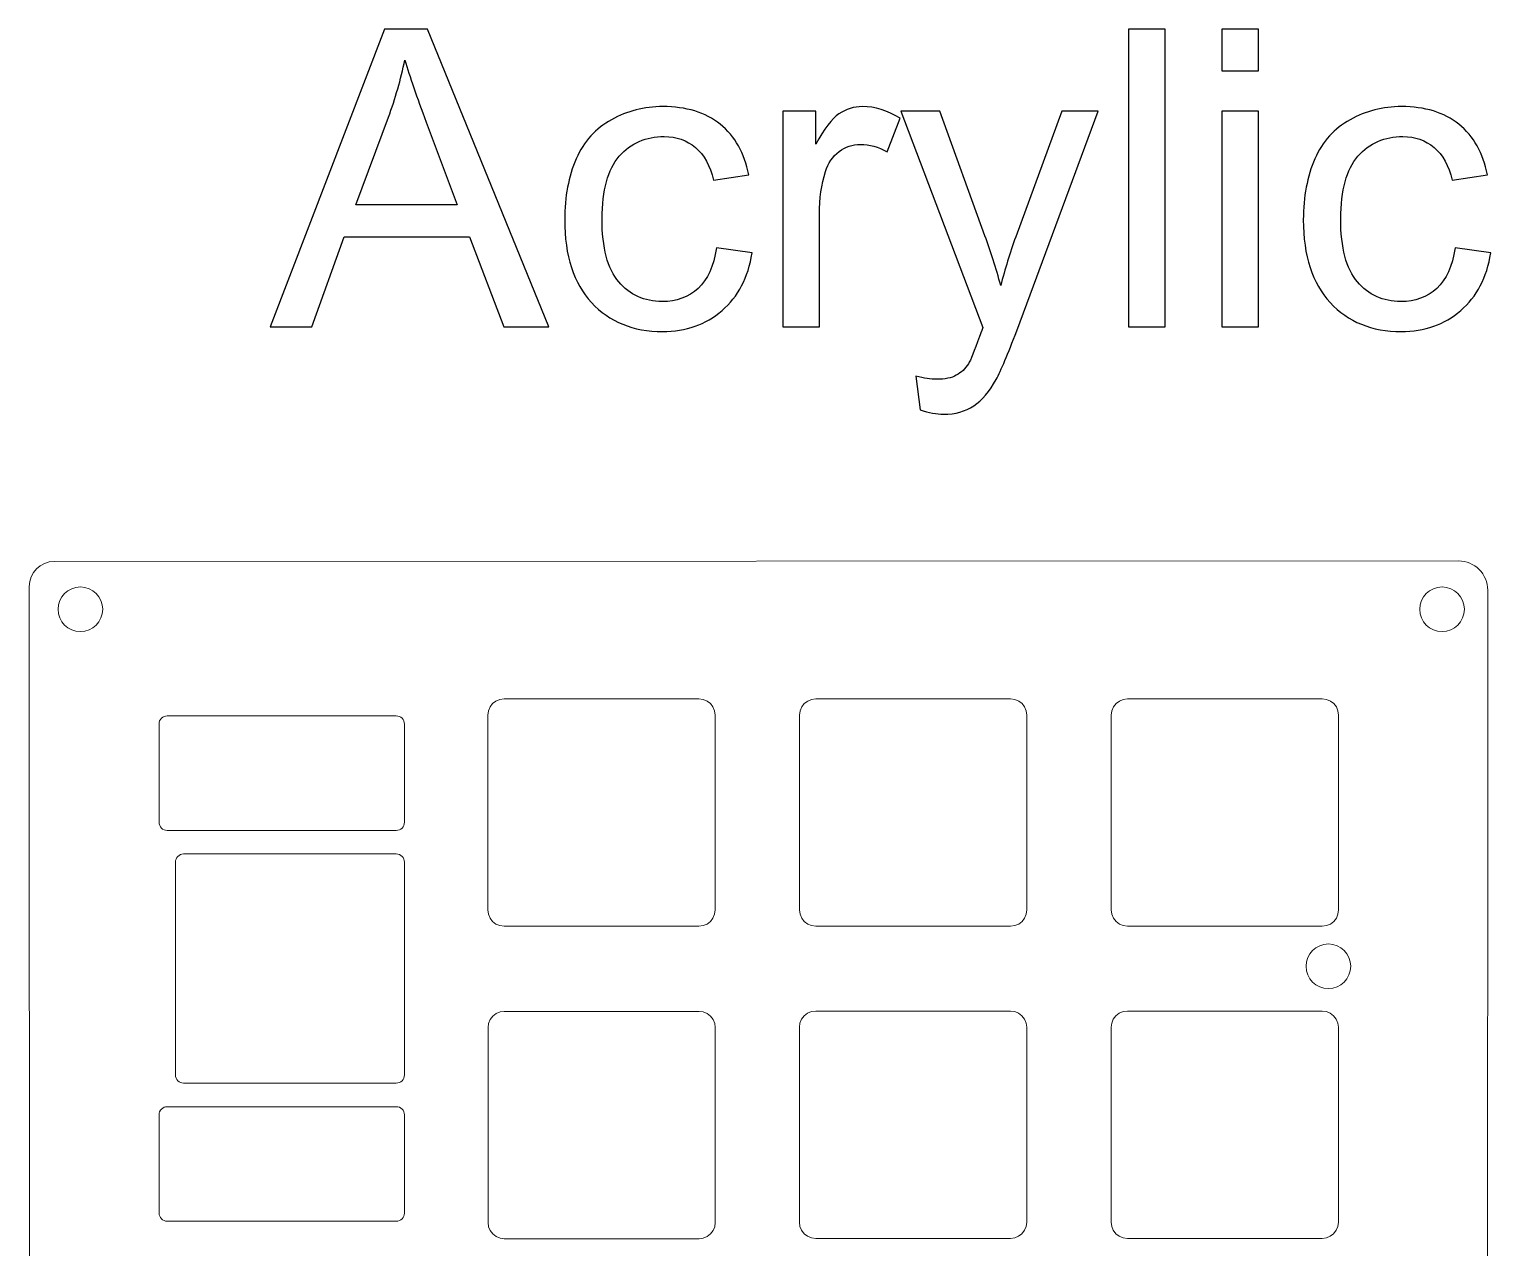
# Model space of a CAD drawing. Header units: centimetres. Extents: x -108 to -8, y -16 to 21.
# Drawn here: x -43.04 to -34.1, y 13.29 to 20.73 of the extents above; entities that cross this region are included whole.
import ezdxf

# ---------------------------------------------------------------- set-up
doc = ezdxf.new("R2010")
doc.units = ezdxf.units.CM
doc.header["$MEASUREMENT"] = 0
doc.layers.add('Layer 1', color=7, linetype='Continuous')

msp = doc.modelspace()

# ---------------------------------------------------------------- linework, layer by layer
at = {"layer": 'Layer 1', "color": 250, "lineweight": 20}
for centre in [(-42.72382, 17.18611), (-34.40172, 17.18637)]:
    msp.add_ellipse(centre, major_axis=(0, 0.13625), ratio=1, dxfattribs=at)
at = {"layer": 'Layer 1', "color": 250}
for points, knots in [([(-41.56361, 18.91111), (-41.56361, 18.91111), (-40.86596, 20.72975), (-40.86596, 20.72975), (-40.86596, 20.72975), (-40.60137, 20.72975), (-40.60137, 20.72975), (-40.60137, 20.72975), (-39.86096, 18.91111), (-39.86096, 18.91111), (-39.86096, 18.91111), (-40.13486, 18.91111), (-40.13486, 18.91111), (-40.13486, 18.91111), (-40.34526, 19.46229), (-40.34526, 19.46229), (-40.34526, 19.46229), (-41.11107, 19.46229), (-41.11107, 19.46229), (-41.11107, 19.46229), (-41.30834, 18.91111), (-41.30834, 18.91111), (-41.30834, 18.91111), (-41.56361, 18.91111), (-41.56361, 18.91111)], [0, 0, 0, 0, 0.125, 0.125, 0.125, 0.25, 0.25, 0.25, 0.375, 0.375, 0.375, 0.5, 0.5, 0.5, 0.625, 0.625, 0.625, 0.75, 0.75, 0.75, 0.875, 0.875, 0.875, 1, 1, 1, 1]), ([(-36.31724, 18.91111), (-36.31724, 18.91111), (-36.31724, 20.72975), (-36.31724, 20.72975), (-36.31724, 20.72975), (-36.09372, 20.72975), (-36.09372, 20.72975), (-36.09372, 20.72975), (-36.09372, 18.91111), (-36.09372, 18.91111), (-36.09372, 18.91111), (-36.31724, 18.91111), (-36.31724, 18.91111)], [0, 0, 0, 0, 0.25, 0.25, 0.25, 0.5, 0.5, 0.5, 0.75, 0.75, 0.75, 1, 1, 1, 1]), ([(-35.74786, 20.47575), (-35.74786, 20.47575), (-35.74786, 20.72975), (-35.74786, 20.72975), (-35.74786, 20.72975), (-35.52434, 20.72975), (-35.52434, 20.72975), (-35.52434, 20.72975), (-35.52434, 20.47575), (-35.52434, 20.47575), (-35.52434, 20.47575), (-35.74786, 20.47575), (-35.74786, 20.47575)], [0, 0, 0, 0, 0.25, 0.25, 0.25, 0.5, 0.5, 0.5, 0.75, 0.75, 0.75, 1, 1, 1, 1]), ([(-41.04037, 19.65787), (-41.04037, 19.65787), (-40.42061, 19.65787), (-40.42061, 19.65787), (-40.42061, 19.65787), (-40.61026, 20.16206), (-40.61026, 20.16206), (-40.66741, 20.31531), (-40.71059, 20.44188), (-40.74065, 20.54179), (-40.76563, 20.42326), (-40.79907, 20.30684), (-40.84098, 20.19169), (-40.84098, 20.19169), (-41.04037, 19.65787), (-41.04037, 19.65787)], [0, 0, 0, 0, 0.2, 0.2, 0.2, 0.4, 0.4, 0.4, 0.6, 0.6, 0.6, 0.8, 0.8, 0.8, 1, 1, 1, 1]), ([(-38.83692, 19.39371), (-38.83692, 19.39371), (-38.61848, 19.36323), (-38.61848, 19.36323), (-38.64261, 19.21295), (-38.70357, 19.09568), (-38.80221, 19.01059), (-38.90084, 18.9255), (-39.02234, 18.88317), (-39.16585, 18.88317), (-39.34577, 18.88317), (-39.49055, 18.94201), (-39.59977, 19.0597), (-39.70941, 19.17739), (-39.76402, 19.34587), (-39.76402, 19.56516), (-39.76402, 19.7074), (-39.74031, 19.83144), (-39.69332, 19.93812), (-39.64633, 20.04437), (-39.57479, 20.12438), (-39.47827, 20.1773), (-39.38217, 20.23064), (-39.27761, 20.25731), (-39.16416, 20.25731), (-39.02149, 20.25731), (-38.90423, 20.22133), (-38.81364, 20.14894), (-38.72262, 20.07655), (-38.6642, 19.97368), (-38.6388, 19.84075), (-38.6388, 19.84075), (-38.8547, 19.80773), (-38.8547, 19.80773), (-38.87544, 19.89621), (-38.91185, 19.96267), (-38.96477, 20.00754), (-39.01726, 20.05199), (-39.08076, 20.07443), (-39.15527, 20.07443), (-39.26787, 20.07443), (-39.35931, 20.03421), (-39.43001, 19.95378), (-39.50028, 19.87292), (-39.53542, 19.74592), (-39.53542, 19.57151), (-39.53542, 19.39456), (-39.50155, 19.26629), (-39.43382, 19.18628), (-39.36566, 19.10627), (-39.27719, 19.06605), (-39.16839, 19.06605), (-39.08034, 19.06605), (-39.0071, 19.09272), (-38.94868, 19.14648), (-38.88984, 19.19982), (-38.85258, 19.28237), (-38.83692, 19.39371)], [0, 0, 0, 0, 0.0526316, 0.0526316, 0.0526316, 0.1052632, 0.1052632, 0.1052632, 0.1578947, 0.1578947, 0.1578947, 0.2105263, 0.2105263, 0.2105263, 0.2631579, 0.2631579, 0.2631579, 0.3157895, 0.3157895, 0.3157895, 0.3684211, 0.3684211, 0.3684211, 0.4210526, 0.4210526, 0.4210526, 0.4736842, 0.4736842, 0.4736842, 0.5263158, 0.5263158, 0.5263158, 0.5789474, 0.5789474, 0.5789474, 0.6315789, 0.6315789, 0.6315789, 0.6842105, 0.6842105, 0.6842105, 0.7368421, 0.7368421, 0.7368421, 0.7894737, 0.7894737, 0.7894737, 0.8421053, 0.8421053, 0.8421053, 0.8947368, 0.8947368, 0.8947368, 0.9473684, 0.9473684, 0.9473684, 1, 1, 1, 1]), ([(-38.43052, 18.91111), (-38.43052, 18.91111), (-38.43052, 20.22937), (-38.43052, 20.22937), (-38.43052, 20.22937), (-38.22986, 20.22937), (-38.22986, 20.22937), (-38.22986, 20.22937), (-38.22986, 20.02744), (-38.22986, 20.02744), (-38.17864, 20.121), (-38.13122, 20.1828), (-38.08762, 20.21244), (-38.04402, 20.24249), (-37.99618, 20.25731), (-37.94411, 20.25731), (-37.86876, 20.25731), (-37.79213, 20.2336), (-37.71424, 20.18661), (-37.71424, 20.18661), (-37.79383, 19.98045), (-37.79383, 19.98045), (-37.84801, 20.01093), (-37.9022, 20.02617), (-37.95639, 20.02617), (-38.00507, 20.02617), (-38.04867, 20.01135), (-38.0872, 19.98214), (-38.12572, 19.95293), (-38.15324, 19.91229), (-38.16975, 19.86022), (-38.19472, 19.78106), (-38.207, 19.69428), (-38.207, 19.59987), (-38.207, 19.59987), (-38.207, 18.91111), (-38.207, 18.91111), (-38.207, 18.91111), (-38.43052, 18.91111), (-38.43052, 18.91111)], [0, 0, 0, 0, 0.0769231, 0.0769231, 0.0769231, 0.1538462, 0.1538462, 0.1538462, 0.2307692, 0.2307692, 0.2307692, 0.3076923, 0.3076923, 0.3076923, 0.3846154, 0.3846154, 0.3846154, 0.4615385, 0.4615385, 0.4615385, 0.5384615, 0.5384615, 0.5384615, 0.6153846, 0.6153846, 0.6153846, 0.6923077, 0.6923077, 0.6923077, 0.7692308, 0.7692308, 0.7692308, 0.8461538, 0.8461538, 0.8461538, 0.9230769, 0.9230769, 0.9230769, 1, 1, 1, 1]), ([(-37.59232, 18.40438), (-37.59232, 18.40438), (-37.61772, 18.61097), (-37.61772, 18.61097), (-37.56861, 18.59784), (-37.52628, 18.59107), (-37.48987, 18.59107), (-37.43992, 18.59107), (-37.40013, 18.59954), (-37.37049, 18.61605), (-37.34044, 18.63256), (-37.31588, 18.65584), (-37.29683, 18.68547), (-37.28286, 18.70791), (-37.26, 18.76337), (-37.22868, 18.85227), (-37.22444, 18.86454), (-37.21809, 18.88275), (-37.20878, 18.90688), (-37.20878, 18.90688), (-37.70916, 20.22937), (-37.70916, 20.22937), (-37.70916, 20.22937), (-37.4704, 20.22937), (-37.4704, 20.22937), (-37.4704, 20.22937), (-37.19523, 19.46822), (-37.19523, 19.46822), (-37.15925, 19.37212), (-37.1275, 19.27052), (-37.09914, 19.16384), (-37.07331, 19.26417), (-37.04283, 19.36323), (-37.00727, 19.4606), (-37.00727, 19.4606), (-36.72618, 20.22937), (-36.72618, 20.22937), (-36.72618, 20.22937), (-36.50308, 20.22937), (-36.50308, 20.22937), (-36.50308, 20.22937), (-37.00135, 18.88825), (-37.00135, 18.88825), (-37.05511, 18.74389), (-37.09702, 18.64483), (-37.12708, 18.59022), (-37.16687, 18.51699), (-37.21259, 18.46322), (-37.26381, 18.42893), (-37.31546, 18.39464), (-37.37684, 18.37771), (-37.44796, 18.37771), (-37.49114, 18.37771), (-37.5394, 18.3866), (-37.59232, 18.40438)], [0, 0, 0, 0, 0.0555556, 0.0555556, 0.0555556, 0.1111111, 0.1111111, 0.1111111, 0.1666667, 0.1666667, 0.1666667, 0.2222222, 0.2222222, 0.2222222, 0.2777778, 0.2777778, 0.2777778, 0.3333333, 0.3333333, 0.3333333, 0.3888889, 0.3888889, 0.3888889, 0.4444444, 0.4444444, 0.4444444, 0.5, 0.5, 0.5, 0.5555556, 0.5555556, 0.5555556, 0.6111111, 0.6111111, 0.6111111, 0.6666667, 0.6666667, 0.6666667, 0.7222222, 0.7222222, 0.7222222, 0.7777778, 0.7777778, 0.7777778, 0.8333333, 0.8333333, 0.8333333, 0.8888889, 0.8888889, 0.8888889, 0.9444444, 0.9444444, 0.9444444, 1, 1, 1, 1]), ([(-35.74786, 18.91111), (-35.74786, 18.91111), (-35.74786, 20.22937), (-35.74786, 20.22937), (-35.74786, 20.22937), (-35.52434, 20.22937), (-35.52434, 20.22937), (-35.52434, 20.22937), (-35.52434, 18.91111), (-35.52434, 18.91111), (-35.52434, 18.91111), (-35.74786, 18.91111), (-35.74786, 18.91111)], [0, 0, 0, 0, 0.25, 0.25, 0.25, 0.5, 0.5, 0.5, 0.75, 0.75, 0.75, 1, 1, 1, 1]), ([(-34.3225, 19.39371), (-34.3225, 19.39371), (-34.10406, 19.36323), (-34.10406, 19.36323), (-34.12819, 19.21295), (-34.18915, 19.09568), (-34.28779, 19.01059), (-34.38642, 18.9255), (-34.50792, 18.88317), (-34.65143, 18.88317), (-34.83135, 18.88317), (-34.97613, 18.94201), (-35.08535, 19.0597), (-35.19499, 19.17739), (-35.2496, 19.34587), (-35.2496, 19.56516), (-35.2496, 19.7074), (-35.22589, 19.83144), (-35.1789, 19.93812), (-35.13191, 20.04437), (-35.06037, 20.12438), (-34.96385, 20.1773), (-34.86775, 20.23064), (-34.76319, 20.25731), (-34.64974, 20.25731), (-34.50707, 20.25731), (-34.38981, 20.22133), (-34.29922, 20.14894), (-34.2082, 20.07655), (-34.14978, 19.97368), (-34.12438, 19.84075), (-34.12438, 19.84075), (-34.34028, 19.80773), (-34.34028, 19.80773), (-34.36102, 19.89621), (-34.39743, 19.96267), (-34.45035, 20.00754), (-34.50284, 20.05199), (-34.56634, 20.07443), (-34.64085, 20.07443), (-34.75345, 20.07443), (-34.84489, 20.03421), (-34.91559, 19.95378), (-34.98586, 19.87292), (-35.021, 19.74592), (-35.021, 19.57151), (-35.021, 19.39456), (-34.98713, 19.26629), (-34.9194, 19.18628), (-34.85124, 19.10627), (-34.76277, 19.06605), (-34.65397, 19.06605), (-34.56592, 19.06605), (-34.49268, 19.09272), (-34.43426, 19.14648), (-34.37542, 19.19982), (-34.33816, 19.28237), (-34.3225, 19.39371)], [0, 0, 0, 0, 0.0526316, 0.0526316, 0.0526316, 0.1052632, 0.1052632, 0.1052632, 0.1578947, 0.1578947, 0.1578947, 0.2105263, 0.2105263, 0.2105263, 0.2631579, 0.2631579, 0.2631579, 0.3157895, 0.3157895, 0.3157895, 0.3684211, 0.3684211, 0.3684211, 0.4210526, 0.4210526, 0.4210526, 0.4736842, 0.4736842, 0.4736842, 0.5263158, 0.5263158, 0.5263158, 0.5789474, 0.5789474, 0.5789474, 0.6315789, 0.6315789, 0.6315789, 0.6842105, 0.6842105, 0.6842105, 0.7368421, 0.7368421, 0.7368421, 0.7894737, 0.7894737, 0.7894737, 0.8421053, 0.8421053, 0.8421053, 0.8947368, 0.8947368, 0.8947368, 0.9473684, 0.9473684, 0.9473684, 1, 1, 1, 1])]:
    msp.add_open_spline(points, degree=3, knots=knots, dxfattribs=at)
at = {"layer": 'Layer 1', "lineweight": 9}
for points in [[(-42.884, 17.4781), (-42.96817, 17.4781), (-43.0364, 17.40987), (-43.0364, 17.3257)], [(-34.30073, 17.48142), (-34.30073, 17.48142), (-42.884, 17.4781), (-42.884, 17.4781)], [(-43.0364, 17.3257), (-43.0364, 17.3257), (-43.03309, 6.95437), (-43.03309, 6.95437)], [(-34.12293, 17.30362), (-34.12293, 17.30362), (-34.1243, 12.09721), (-34.1243, 12.09721)], [(-40.20441, 16.60981), (-40.20441, 16.60981), (-40.18386, 16.62558), (-40.18386, 16.62558)], [(-40.18386, 16.62558), (-40.18386, 16.62558), (-40.15993, 16.63549), (-40.15993, 16.63549)], [(-40.15993, 16.63549), (-40.15993, 16.63549), (-40.13426, 16.63887), (-40.13426, 16.63887)], [(-38.94368, 16.63887), (-38.94368, 16.63887), (-40.13426, 16.63887), (-40.13426, 16.63887)], [(-38.94368, 16.63887), (-38.94368, 16.63887), (-38.91801, 16.63549), (-38.91801, 16.63549)], [(-38.91801, 16.63549), (-38.91801, 16.63549), (-38.89408, 16.62558), (-38.89408, 16.62558)], [(-38.89408, 16.62558), (-38.89408, 16.62558), (-38.87353, 16.60981), (-38.87353, 16.60981)], [(-38.29941, 16.60981), (-38.29941, 16.60981), (-38.27886, 16.62558), (-38.27886, 16.62558)], [(-38.27886, 16.62558), (-38.27886, 16.62558), (-38.25493, 16.63549), (-38.25493, 16.63549)], [(-38.25493, 16.63549), (-38.25493, 16.63549), (-38.22926, 16.63887), (-38.22926, 16.63887)], [(-37.03868, 16.63887), (-37.03868, 16.63887), (-38.22926, 16.63887), (-38.22926, 16.63887)], [(-37.03868, 16.63887), (-37.03868, 16.63887), (-37.01301, 16.63549), (-37.01301, 16.63549)], [(-37.01301, 16.63549), (-37.01301, 16.63549), (-36.98908, 16.62558), (-36.98908, 16.62558)], [(-36.98908, 16.62558), (-36.98908, 16.62558), (-36.96853, 16.60981), (-36.96853, 16.60981)], [(-36.39441, 16.60981), (-36.39441, 16.60981), (-36.37386, 16.62558), (-36.37386, 16.62558)], [(-36.37386, 16.62558), (-36.37386, 16.62558), (-36.34993, 16.63549), (-36.34993, 16.63549)], [(-36.34993, 16.63549), (-36.34993, 16.63549), (-36.32426, 16.63887), (-36.32426, 16.63887)], [(-35.13368, 16.63887), (-35.13368, 16.63887), (-36.32426, 16.63887), (-36.32426, 16.63887)], [(-35.13368, 16.63887), (-35.13368, 16.63887), (-35.10801, 16.63549), (-35.10801, 16.63549)], [(-35.10801, 16.63549), (-35.10801, 16.63549), (-35.08408, 16.62558), (-35.08408, 16.62558)], [(-35.08408, 16.62558), (-35.08408, 16.62558), (-35.06353, 16.60981), (-35.06353, 16.60981)], [(-40.79311, 16.5349), (-40.79311, 16.5349), (-42.19311, 16.5349), (-42.19311, 16.5349)], [(-40.23347, 16.53966), (-40.23347, 16.53966), (-40.2301, 16.56533), (-40.2301, 16.56533)], [(-40.23347, 16.53966), (-40.23347, 16.53966), (-40.23347, 15.34908), (-40.23347, 15.34908)], [(-40.2301, 16.56533), (-40.2301, 16.56533), (-40.22019, 16.58926), (-40.22019, 16.58926)], [(-40.22019, 16.58926), (-40.22019, 16.58926), (-40.20441, 16.60981), (-40.20441, 16.60981)], [(-38.87353, 16.60981), (-38.87353, 16.60981), (-38.85776, 16.58926), (-38.85776, 16.58926)], [(-38.85776, 16.58926), (-38.85776, 16.58926), (-38.84785, 16.56533), (-38.84785, 16.56533)], [(-38.84785, 16.56533), (-38.84785, 16.56533), (-38.84447, 16.53966), (-38.84447, 16.53966)], [(-38.84447, 15.34908), (-38.84447, 15.34908), (-38.84447, 16.53966), (-38.84447, 16.53966)], [(-38.32847, 16.53966), (-38.32847, 16.53966), (-38.3251, 16.56533), (-38.3251, 16.56533)], [(-38.32847, 16.53966), (-38.32847, 16.53966), (-38.32847, 15.34908), (-38.32847, 15.34908)], [(-38.3251, 16.56533), (-38.3251, 16.56533), (-38.31519, 16.58926), (-38.31519, 16.58926)], [(-38.31519, 16.58926), (-38.31519, 16.58926), (-38.29941, 16.60981), (-38.29941, 16.60981)], [(-36.96853, 16.60981), (-36.96853, 16.60981), (-36.95276, 16.58926), (-36.95276, 16.58926)], [(-36.95276, 16.58926), (-36.95276, 16.58926), (-36.94285, 16.56533), (-36.94285, 16.56533)], [(-36.94285, 16.56533), (-36.94285, 16.56533), (-36.93947, 16.53966), (-36.93947, 16.53966)], [(-36.93947, 15.34908), (-36.93947, 15.34908), (-36.93947, 16.53966), (-36.93947, 16.53966)], [(-36.42347, 16.53966), (-36.42347, 16.53966), (-36.4201, 16.56533), (-36.4201, 16.56533)], [(-36.42347, 16.53966), (-36.42347, 16.53966), (-36.42347, 15.34908), (-36.42347, 15.34908)], [(-36.4201, 16.56533), (-36.4201, 16.56533), (-36.41019, 16.58926), (-36.41019, 16.58926)], [(-36.41019, 16.58926), (-36.41019, 16.58926), (-36.39441, 16.60981), (-36.39441, 16.60981)], [(-35.06353, 16.60981), (-35.06353, 16.60981), (-35.04776, 16.58926), (-35.04776, 16.58926)], [(-35.04776, 16.58926), (-35.04776, 16.58926), (-35.03785, 16.56533), (-35.03785, 16.56533)], [(-35.03785, 16.56533), (-35.03785, 16.56533), (-35.03447, 16.53966), (-35.03447, 16.53966)], [(-35.03447, 15.34908), (-35.03447, 15.34908), (-35.03447, 16.53966), (-35.03447, 16.53966)], [(-42.24311, 16.4849), (-42.24311, 16.4849), (-42.24311, 15.8849), (-42.24311, 15.8849)], [(-40.74311, 15.8849), (-40.74311, 15.8849), (-40.74311, 16.4849), (-40.74311, 16.4849)], [(-42.24311, 15.8849), (-42.24311, 15.85729), (-42.22072, 15.8349), (-42.19311, 15.8349)], [(-42.19311, 15.8349), (-42.19311, 15.8349), (-40.79311, 15.8349), (-40.79311, 15.8349)], [(-42.14311, 15.6411), (-42.14311, 15.6411), (-42.14311, 14.3411), (-42.14311, 14.3411)], [(-40.79311, 15.6911), (-40.79311, 15.6911), (-42.09311, 15.6911), (-42.09311, 15.6911)], [(-40.74311, 14.3411), (-40.74311, 14.3411), (-40.74311, 15.6411), (-40.74311, 15.6411)], [(-40.2301, 15.3234), (-40.2301, 15.3234), (-40.23347, 15.34908), (-40.23347, 15.34908)], [(-40.22019, 15.29948), (-40.22019, 15.29948), (-40.2301, 15.3234), (-40.2301, 15.3234)], [(-40.20441, 15.27893), (-40.20441, 15.27893), (-40.22019, 15.29948), (-40.22019, 15.29948)], [(-40.18386, 15.26315), (-40.18386, 15.26315), (-40.20441, 15.27893), (-40.20441, 15.27893)], [(-38.87353, 15.27893), (-38.87353, 15.27893), (-38.89408, 15.26315), (-38.89408, 15.26315)], [(-38.85776, 15.29948), (-38.85776, 15.29948), (-38.87353, 15.27893), (-38.87353, 15.27893)], [(-38.84785, 15.3234), (-38.84785, 15.3234), (-38.85776, 15.29948), (-38.85776, 15.29948)], [(-38.84447, 15.34908), (-38.84447, 15.34908), (-38.84785, 15.3234), (-38.84785, 15.3234)], [(-38.3251, 15.3234), (-38.3251, 15.3234), (-38.32847, 15.34908), (-38.32847, 15.34908)], [(-38.31519, 15.29948), (-38.31519, 15.29948), (-38.3251, 15.3234), (-38.3251, 15.3234)], [(-38.29941, 15.27893), (-38.29941, 15.27893), (-38.31519, 15.29948), (-38.31519, 15.29948)], [(-38.27886, 15.26315), (-38.27886, 15.26315), (-38.29941, 15.27893), (-38.29941, 15.27893)], [(-36.96853, 15.27893), (-36.96853, 15.27893), (-36.98908, 15.26315), (-36.98908, 15.26315)], [(-36.95276, 15.29948), (-36.95276, 15.29948), (-36.96853, 15.27893), (-36.96853, 15.27893)], [(-36.94285, 15.3234), (-36.94285, 15.3234), (-36.95276, 15.29948), (-36.95276, 15.29948)], [(-36.93947, 15.34908), (-36.93947, 15.34908), (-36.94285, 15.3234), (-36.94285, 15.3234)], [(-36.4201, 15.3234), (-36.4201, 15.3234), (-36.42347, 15.34908), (-36.42347, 15.34908)], [(-36.41019, 15.29948), (-36.41019, 15.29948), (-36.4201, 15.3234), (-36.4201, 15.3234)], [(-36.39441, 15.27893), (-36.39441, 15.27893), (-36.41019, 15.29948), (-36.41019, 15.29948)], [(-36.37386, 15.26315), (-36.37386, 15.26315), (-36.39441, 15.27893), (-36.39441, 15.27893)], [(-35.06353, 15.27893), (-35.06353, 15.27893), (-35.08408, 15.26315), (-35.08408, 15.26315)], [(-35.04776, 15.29948), (-35.04776, 15.29948), (-35.06353, 15.27893), (-35.06353, 15.27893)], [(-35.03785, 15.3234), (-35.03785, 15.3234), (-35.04776, 15.29948), (-35.04776, 15.29948)], [(-35.03447, 15.34908), (-35.03447, 15.34908), (-35.03785, 15.3234), (-35.03785, 15.3234)], [(-40.15993, 15.25324), (-40.15993, 15.25324), (-40.18386, 15.26315), (-40.18386, 15.26315)], [(-40.13426, 15.24987), (-40.13426, 15.24987), (-40.15993, 15.25324), (-40.15993, 15.25324)], [(-40.13426, 15.24987), (-40.13426, 15.24987), (-38.94368, 15.24987), (-38.94368, 15.24987)], [(-38.91801, 15.25324), (-38.91801, 15.25324), (-38.94368, 15.24987), (-38.94368, 15.24987)], [(-38.89408, 15.26315), (-38.89408, 15.26315), (-38.91801, 15.25324), (-38.91801, 15.25324)], [(-38.25493, 15.25324), (-38.25493, 15.25324), (-38.27886, 15.26315), (-38.27886, 15.26315)], [(-38.22926, 15.24987), (-38.22926, 15.24987), (-38.25493, 15.25324), (-38.25493, 15.25324)], [(-38.22926, 15.24987), (-38.22926, 15.24987), (-37.03868, 15.24987), (-37.03868, 15.24987)], [(-37.01301, 15.25324), (-37.01301, 15.25324), (-37.03868, 15.24987), (-37.03868, 15.24987)], [(-36.98908, 15.26315), (-36.98908, 15.26315), (-37.01301, 15.25324), (-37.01301, 15.25324)], [(-36.34993, 15.25324), (-36.34993, 15.25324), (-36.37386, 15.26315), (-36.37386, 15.26315)], [(-36.32426, 15.24987), (-36.32426, 15.24987), (-36.34993, 15.25324), (-36.34993, 15.25324)], [(-36.32426, 15.24987), (-36.32426, 15.24987), (-35.13368, 15.24987), (-35.13368, 15.24987)], [(-35.10801, 15.25324), (-35.10801, 15.25324), (-35.13368, 15.24987), (-35.13368, 15.24987)], [(-35.08408, 15.26315), (-35.08408, 15.26315), (-35.10801, 15.25324), (-35.10801, 15.25324)], [(-40.23249, 14.63052), (-40.23249, 14.63052), (-40.22912, 14.65619), (-40.22912, 14.65619)], [(-40.22912, 14.65619), (-40.22912, 14.65619), (-40.21921, 14.68012), (-40.21921, 14.68012)], [(-40.21921, 14.68012), (-40.21921, 14.68012), (-40.20343, 14.70067), (-40.20343, 14.70067)], [(-40.20343, 14.70067), (-40.20343, 14.70067), (-40.18288, 14.71644), (-40.18288, 14.71644)], [(-40.18288, 14.71644), (-40.18288, 14.71644), (-40.15895, 14.72635), (-40.15895, 14.72635)], [(-40.15895, 14.72635), (-40.15895, 14.72635), (-40.13328, 14.72973), (-40.13328, 14.72973)], [(-38.9427, 14.72973), (-38.9427, 14.72973), (-40.13328, 14.72973), (-40.13328, 14.72973)], [(-38.9427, 14.72973), (-38.9427, 14.72973), (-38.91703, 14.72635), (-38.91703, 14.72635)], [(-38.91703, 14.72635), (-38.91703, 14.72635), (-38.8931, 14.71644), (-38.8931, 14.71644)], [(-38.8931, 14.71644), (-38.8931, 14.71644), (-38.87255, 14.70067), (-38.87255, 14.70067)], [(-38.87255, 14.70067), (-38.87255, 14.70067), (-38.85678, 14.68012), (-38.85678, 14.68012)], [(-38.85678, 14.68012), (-38.85678, 14.68012), (-38.84687, 14.65619), (-38.84687, 14.65619)], [(-38.84687, 14.65619), (-38.84687, 14.65619), (-38.84349, 14.63052), (-38.84349, 14.63052)], [(-38.32922, 14.63218), (-38.32922, 14.63218), (-38.32585, 14.65785), (-38.32585, 14.65785)], [(-38.32585, 14.65785), (-38.32585, 14.65785), (-38.31594, 14.68178), (-38.31594, 14.68178)], [(-38.31594, 14.68178), (-38.31594, 14.68178), (-38.30016, 14.70233), (-38.30016, 14.70233)], [(-38.30016, 14.70233), (-38.30016, 14.70233), (-38.27961, 14.7181), (-38.27961, 14.7181)], [(-38.27961, 14.7181), (-38.27961, 14.7181), (-38.25568, 14.72801), (-38.25568, 14.72801)], [(-38.25568, 14.72801), (-38.25568, 14.72801), (-38.23001, 14.73139), (-38.23001, 14.73139)], [(-37.03943, 14.73139), (-37.03943, 14.73139), (-38.23001, 14.73139), (-38.23001, 14.73139)], [(-37.03943, 14.73139), (-37.03943, 14.73139), (-37.01376, 14.72801), (-37.01376, 14.72801)], [(-37.01376, 14.72801), (-37.01376, 14.72801), (-36.98983, 14.7181), (-36.98983, 14.7181)], [(-36.98983, 14.7181), (-36.98983, 14.7181), (-36.96928, 14.70233), (-36.96928, 14.70233)], [(-36.96928, 14.70233), (-36.96928, 14.70233), (-36.95351, 14.68178), (-36.95351, 14.68178)], [(-36.95351, 14.68178), (-36.95351, 14.68178), (-36.9436, 14.65785), (-36.9436, 14.65785)], [(-36.9436, 14.65785), (-36.9436, 14.65785), (-36.94022, 14.63218), (-36.94022, 14.63218)], [(-36.42421, 14.63218), (-36.42421, 14.63218), (-36.42084, 14.65785), (-36.42084, 14.65785)], [(-36.42084, 14.65785), (-36.42084, 14.65785), (-36.41093, 14.68178), (-36.41093, 14.68178)], [(-36.41093, 14.68178), (-36.41093, 14.68178), (-36.39515, 14.70233), (-36.39515, 14.70233)], [(-36.39515, 14.70233), (-36.39515, 14.70233), (-36.3746, 14.7181), (-36.3746, 14.7181)], [(-36.3746, 14.7181), (-36.3746, 14.7181), (-36.35067, 14.72801), (-36.35067, 14.72801)], [(-36.35067, 14.72801), (-36.35067, 14.72801), (-36.325, 14.73139), (-36.325, 14.73139)], [(-35.13442, 14.73139), (-35.13442, 14.73139), (-36.325, 14.73139), (-36.325, 14.73139)], [(-35.13442, 14.73139), (-35.13442, 14.73139), (-35.10875, 14.72801), (-35.10875, 14.72801)], [(-35.10875, 14.72801), (-35.10875, 14.72801), (-35.08482, 14.7181), (-35.08482, 14.7181)], [(-35.08482, 14.7181), (-35.08482, 14.7181), (-35.06427, 14.70233), (-35.06427, 14.70233)], [(-35.06427, 14.70233), (-35.06427, 14.70233), (-35.0485, 14.68178), (-35.0485, 14.68178)], [(-35.0485, 14.68178), (-35.0485, 14.68178), (-35.03859, 14.65785), (-35.03859, 14.65785)], [(-35.03859, 14.65785), (-35.03859, 14.65785), (-35.03521, 14.63218), (-35.03521, 14.63218)], [(-40.23249, 14.63052), (-40.23249, 14.63052), (-40.23249, 13.43994), (-40.23249, 13.43994)], [(-38.84349, 13.43994), (-38.84349, 13.43994), (-38.84349, 14.63052), (-38.84349, 14.63052)], [(-38.32922, 14.63218), (-38.32922, 14.63218), (-38.32922, 13.4416), (-38.32922, 13.4416)], [(-36.94022, 13.4416), (-36.94022, 13.4416), (-36.94022, 14.63218), (-36.94022, 14.63218)], [(-36.42421, 14.63218), (-36.42421, 14.63218), (-36.42421, 13.4416), (-36.42421, 13.4416)], [(-35.03521, 13.4416), (-35.03521, 13.4416), (-35.03521, 14.63218), (-35.03521, 14.63218)], [(-42.14311, 14.3411), (-42.14311, 14.31349), (-42.12072, 14.2911), (-42.09311, 14.2911)], [(-42.09311, 14.2911), (-42.09311, 14.2911), (-40.79311, 14.2911), (-40.79311, 14.2911)], [(-40.79311, 14.1473), (-40.79311, 14.1473), (-42.19311, 14.1473), (-42.19311, 14.1473)], [(-42.24311, 14.0973), (-42.24311, 14.0973), (-42.24311, 13.4973), (-42.24311, 13.4973)], [(-40.74311, 13.4973), (-40.74311, 13.4973), (-40.74311, 14.0973), (-40.74311, 14.0973)], [(-42.24311, 13.4973), (-42.24311, 13.46969), (-42.22072, 13.4473), (-42.19311, 13.4473)], [(-42.19311, 13.4473), (-42.19311, 13.4473), (-40.79311, 13.4473), (-40.79311, 13.4473)], [(-40.22912, 13.41426), (-40.22912, 13.41426), (-40.23249, 13.43994), (-40.23249, 13.43994)], [(-40.21921, 13.39034), (-40.21921, 13.39034), (-40.22912, 13.41426), (-40.22912, 13.41426)], [(-38.84687, 13.41426), (-38.84687, 13.41426), (-38.85678, 13.39034), (-38.85678, 13.39034)], [(-38.84349, 13.43994), (-38.84349, 13.43994), (-38.84687, 13.41426), (-38.84687, 13.41426)], [(-38.32585, 13.41592), (-38.32585, 13.41592), (-38.32922, 13.4416), (-38.32922, 13.4416)], [(-38.31594, 13.392), (-38.31594, 13.392), (-38.32585, 13.41592), (-38.32585, 13.41592)], [(-36.9436, 13.41592), (-36.9436, 13.41592), (-36.95351, 13.392), (-36.95351, 13.392)], [(-36.94022, 13.4416), (-36.94022, 13.4416), (-36.9436, 13.41592), (-36.9436, 13.41592)], [(-36.42084, 13.41592), (-36.42084, 13.41592), (-36.42421, 13.4416), (-36.42421, 13.4416)], [(-36.41093, 13.392), (-36.41093, 13.392), (-36.42084, 13.41592), (-36.42084, 13.41592)], [(-35.03859, 13.41592), (-35.03859, 13.41592), (-35.0485, 13.392), (-35.0485, 13.392)], [(-35.03521, 13.4416), (-35.03521, 13.4416), (-35.03859, 13.41592), (-35.03859, 13.41592)], [(-40.20343, 13.36979), (-40.20343, 13.36979), (-40.21921, 13.39034), (-40.21921, 13.39034)], [(-40.18288, 13.35401), (-40.18288, 13.35401), (-40.20343, 13.36979), (-40.20343, 13.36979)], [(-40.15895, 13.3441), (-40.15895, 13.3441), (-40.18288, 13.35401), (-40.18288, 13.35401)], [(-40.13328, 13.34073), (-40.13328, 13.34073), (-40.15895, 13.3441), (-40.15895, 13.3441)], [(-40.13328, 13.34073), (-40.13328, 13.34073), (-38.9427, 13.34073), (-38.9427, 13.34073)], [(-38.91703, 13.3441), (-38.91703, 13.3441), (-38.9427, 13.34073), (-38.9427, 13.34073)], [(-38.8931, 13.35401), (-38.8931, 13.35401), (-38.91703, 13.3441), (-38.91703, 13.3441)], [(-38.87255, 13.36979), (-38.87255, 13.36979), (-38.8931, 13.35401), (-38.8931, 13.35401)], [(-38.85678, 13.39034), (-38.85678, 13.39034), (-38.87255, 13.36979), (-38.87255, 13.36979)], [(-38.30016, 13.37145), (-38.30016, 13.37145), (-38.31594, 13.392), (-38.31594, 13.392)], [(-38.27961, 13.35567), (-38.27961, 13.35567), (-38.30016, 13.37145), (-38.30016, 13.37145)], [(-38.25568, 13.34576), (-38.25568, 13.34576), (-38.27961, 13.35567), (-38.27961, 13.35567)], [(-38.23001, 13.34239), (-38.23001, 13.34239), (-38.25568, 13.34576), (-38.25568, 13.34576)], [(-38.23001, 13.34239), (-38.23001, 13.34239), (-37.03943, 13.34239), (-37.03943, 13.34239)], [(-37.01376, 13.34576), (-37.01376, 13.34576), (-37.03943, 13.34239), (-37.03943, 13.34239)], [(-36.98983, 13.35567), (-36.98983, 13.35567), (-37.01376, 13.34576), (-37.01376, 13.34576)], [(-36.96928, 13.37145), (-36.96928, 13.37145), (-36.98983, 13.35567), (-36.98983, 13.35567)], [(-36.95351, 13.392), (-36.95351, 13.392), (-36.96928, 13.37145), (-36.96928, 13.37145)], [(-36.39515, 13.37145), (-36.39515, 13.37145), (-36.41093, 13.392), (-36.41093, 13.392)], [(-36.3746, 13.35567), (-36.3746, 13.35567), (-36.39515, 13.37145), (-36.39515, 13.37145)], [(-36.35067, 13.34576), (-36.35067, 13.34576), (-36.3746, 13.35567), (-36.3746, 13.35567)], [(-36.325, 13.34239), (-36.325, 13.34239), (-36.35067, 13.34576), (-36.35067, 13.34576)], [(-36.325, 13.34239), (-36.325, 13.34239), (-35.13442, 13.34239), (-35.13442, 13.34239)], [(-35.10875, 13.34576), (-35.10875, 13.34576), (-35.13442, 13.34239), (-35.13442, 13.34239)], [(-35.08482, 13.35567), (-35.08482, 13.35567), (-35.10875, 13.34576), (-35.10875, 13.34576)], [(-35.06427, 13.37145), (-35.06427, 13.37145), (-35.08482, 13.35567), (-35.08482, 13.35567)], [(-35.0485, 13.392), (-35.0485, 13.392), (-35.06427, 13.37145), (-35.06427, 13.37145)]]:
    msp.add_open_spline(points, degree=3, dxfattribs=at)
for points, knots in [([(-34.12293, 17.30362), (-34.12293, 17.35078), (-34.14167, 17.396), (-34.17501, 17.42934), (-34.20835, 17.46268), (-34.25357, 17.48142), (-34.30073, 17.48142)], [0, 0, 0, 0, 0.5, 0.5, 0.5, 1, 1, 1, 1]), ([(-42.19311, 16.5349), (-42.20637, 16.5349), (-42.21909, 16.52963), (-42.22847, 16.52026), (-42.23784, 16.51088), (-42.24311, 16.49816), (-42.24311, 16.4849)], [0, 0, 0, 0, 0.5, 0.5, 0.5, 1, 1, 1, 1]), ([(-40.74311, 16.4849), (-40.74311, 16.49816), (-40.74838, 16.51088), (-40.75775, 16.52026), (-40.76713, 16.52963), (-40.77985, 16.5349), (-40.79311, 16.5349)], [0, 0, 0, 0, 0.5, 0.5, 0.5, 1, 1, 1, 1]), ([(-40.79311, 15.8349), (-40.77985, 15.8349), (-40.76713, 15.84017), (-40.75775, 15.84954), (-40.74838, 15.85892), (-40.74311, 15.87164), (-40.74311, 15.8849)], [0, 0, 0, 0, 0.5, 0.5, 0.5, 1, 1, 1, 1]), ([(-42.09311, 15.6911), (-42.10637, 15.6911), (-42.11909, 15.68583), (-42.12847, 15.67646), (-42.13784, 15.66708), (-42.14311, 15.65436), (-42.14311, 15.6411)], [0, 0, 0, 0, 0.5, 0.5, 0.5, 1, 1, 1, 1]), ([(-40.74311, 15.6411), (-40.74311, 15.65436), (-40.74838, 15.66708), (-40.75775, 15.67646), (-40.76713, 15.68583), (-40.77985, 15.6911), (-40.79311, 15.6911)], [0, 0, 0, 0, 0.5, 0.5, 0.5, 1, 1, 1, 1]), ([(-35.2327, 15.00533), (-35.2327, 14.93008), (-35.1717, 14.86908), (-35.09645, 14.86908), (-35.0212, 14.86908), (-34.9602, 14.93008), (-34.9602, 15.00533), (-34.9602, 15.08058), (-35.0212, 15.14158), (-35.09645, 15.14158), (-35.1717, 15.14158), (-35.2327, 15.08058), (-35.2327, 15.00533)], [0, 0, 0, 0, 0.25, 0.25, 0.25, 0.5, 0.5, 0.5, 0.75, 0.75, 0.75, 1, 1, 1, 1]), ([(-40.79311, 14.2911), (-40.77985, 14.2911), (-40.76713, 14.29637), (-40.75775, 14.30574), (-40.74838, 14.31512), (-40.74311, 14.32784), (-40.74311, 14.3411)], [0, 0, 0, 0, 0.5, 0.5, 0.5, 1, 1, 1, 1]), ([(-42.19311, 14.1473), (-42.20637, 14.1473), (-42.21909, 14.14203), (-42.22847, 14.13266), (-42.23784, 14.12328), (-42.24311, 14.11056), (-42.24311, 14.0973)], [0, 0, 0, 0, 0.5, 0.5, 0.5, 1, 1, 1, 1]), ([(-40.74311, 14.0973), (-40.74311, 14.11056), (-40.74838, 14.12328), (-40.75775, 14.13266), (-40.76713, 14.14203), (-40.77985, 14.1473), (-40.79311, 14.1473)], [0, 0, 0, 0, 0.5, 0.5, 0.5, 1, 1, 1, 1]), ([(-40.79311, 13.4473), (-40.77985, 13.4473), (-40.76713, 13.45257), (-40.75775, 13.46194), (-40.74838, 13.47132), (-40.74311, 13.48404), (-40.74311, 13.4973)], [0, 0, 0, 0, 0.5, 0.5, 0.5, 1, 1, 1, 1])]:
    msp.add_open_spline(points, degree=3, knots=knots, dxfattribs=at)

doc.saveas('drawing.dxf')
